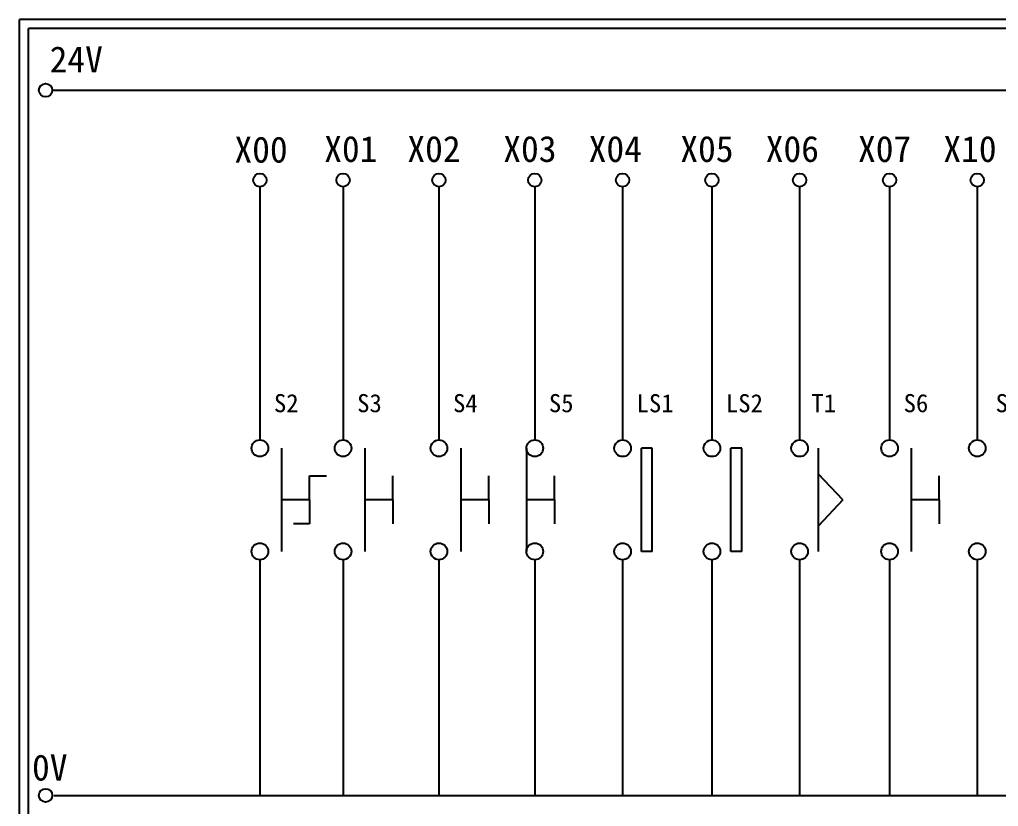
# Model space of a CAD drawing. Extents: x 325 to 612, y 3 to 207.
# Drawn here: x 325.3 to 460.4, y 98.4 to 207 of the extents above; entities that cross this region are included whole.
import ezdxf

# ---------------------------------------------------------------- set-up
doc = ezdxf.new("R2010")
doc.units = 0
doc.layers.get('0').update_dxf_attribs({"linetype": 'CONTINUOUS'})
doc.layers.add('圖框層', color=7, linetype='CONTINUOUS')
doc.layers.add('標尺寸層', color=3, linetype='CONTINUOUS')
doc.styles.add('STSL', font='KAIU.TTF')

msp = doc.modelspace()

# ---------------------------------------------------------------- linework, layer by layer
for p, q in [((412.66, 147.83), (411.16, 147.83)), ((425, 147.83), (423.49, 147.83)), ((365.36, 140.73), (365.36, 144.04)), ((376.84, 140.73), (376.84, 144.04)), ((390.08, 140.73), (390.08, 144.04)), ((399.16, 140.73), (399.16, 144.04)), ((365.36, 140.73), (365.36, 137.42)), ((376.84, 140.73), (376.84, 137.42)), ((390.08, 140.73), (390.08, 137.42)), ((399.16, 140.73), (399.16, 137.42)), ((412.66, 133.6), (411.16, 133.6)), ((425, 133.6), (423.49, 133.6))]:
    msp.add_line(p, q)
at = {"color": 7}
for q in [(452.28, 144.04), (452.28, 137.42)]:
    msp.add_line((452.28, 140.73), q, dxfattribs=at)
at = {"layer": '圖框層', "color": 7}
for p, q in [((612.32, 206.97), (325.32, 206.97)), ((325.32, 3), (325.32, 206.97)), ((611.07, 205.72), (326.57, 205.72)), ((326.57, 4.25), (326.57, 205.72))]:
    msp.add_line(p, q, dxfattribs=at)
at = {"layer": '標尺寸層', "color": 7}
for p, q in [((329.84, 197.22), (607.44, 197.22)), ((358.49, 183.91), (358.49, 148.99)), ((369.97, 183.91), (369.97, 148.99)), ((383.21, 183.91), (383.21, 148.99)), ((396.44, 183.91), (396.44, 148.99)), ((408.56, 183.91), (408.56, 148.99)), ((420.89, 183.91), (420.89, 148.99)), ((433, 183.91), (433, 148.99)), ((445.41, 183.91), (445.41, 148.99)), ((457.52, 183.91), (457.52, 148.99)), ((361.49, 147.84), (361.49, 133.61)), ((372.98, 147.84), (372.98, 133.61)), ((386.21, 147.84), (386.21, 133.61)), ((395.29, 147.84), (395.29, 133.61)), ((411.16, 133.6), (411.16, 147.83)), ((412.66, 133.6), (412.66, 147.83)), ((423.49, 133.6), (423.49, 147.83)), ((425, 133.6), (425, 147.83)), ((435.61, 140.72), (435.61, 147.83)), ((448.41, 147.84), (448.41, 133.61)), ((365.36, 144.04), (367.7, 144.04)), ((365.36, 140.73), (361.49, 140.73)), ((376.84, 140.73), (372.98, 140.73)), ((390.08, 140.73), (386.21, 140.73)), ((399.16, 140.73), (395.29, 140.73)), ((435.61, 133.6), (435.61, 140.72)), ((452.28, 140.73), (448.41, 140.73)), ((365.36, 137.42), (363.13, 137.42)), ((358.49, 132.46), (358.49, 99.96)), ((369.97, 132.46), (369.97, 99.96)), ((383.21, 132.46), (383.21, 99.96)), ((396.44, 132.46), (396.44, 99.96)), ((408.56, 132.46), (408.56, 99.96)), ((408.56, 132.45), (408.56, 99.96)), ((420.89, 132.46), (420.89, 99.96)), ((420.89, 132.45), (420.89, 99.96)), ((433, 132.46), (433, 99.96)), ((433, 132.45), (433, 99.96)), ((445.41, 132.46), (445.41, 99.96)), ((457.52, 132.46), (457.52, 99.96)), ((330.05, 99.96), (607.92, 99.96))]:
    msp.add_line(p, q, dxfattribs=at)
at = {"layer": '標尺寸層'}
for q in [(435.61, 144.28), (435.61, 137.16)]:
    msp.add_line((438.97, 140.72), q, dxfattribs=at)
at = {"layer": '標尺寸層', "color": 7}
for centre, radius in [((328.92, 197.22), 0.92), ((358.49, 184.83), 0.92), ((369.97, 184.83), 0.92), ((383.21, 184.83), 0.92), ((396.44, 184.83), 0.92), ((408.56, 184.83), 0.92), ((420.89, 184.83), 0.92), ((433, 184.83), 0.92), ((445.41, 184.83), 0.92), ((457.52, 184.83), 0.92), ((358.49, 147.84), 1.15), ((369.97, 147.84), 1.15), ((383.21, 147.84), 1.15), ((396.44, 147.84), 1.15), ((408.56, 147.83), 1.15), ((420.89, 147.83), 1.15), ((433, 147.83), 1.15), ((445.41, 147.84), 1.15), ((457.52, 147.84), 1.15), ((358.49, 133.61), 1.15), ((369.97, 133.61), 1.15), ((383.21, 133.61), 1.15), ((396.44, 133.61), 1.15), ((408.56, 133.6), 1.15), ((420.89, 133.6), 1.15), ((433, 133.6), 1.15), ((445.41, 133.61), 1.15), ((457.52, 133.61), 1.15), ((328.92, 99.96), 0.92)]:
    msp.add_circle(centre, radius, dxfattribs=at)

# ---------------------------------------------------------------- texts
at = {"layer": '圖框層', "color": 4, "style": 'STSL'}
for s, height, p in [('24V', 3.6, (329.47, 199.68)), ('X00', 3.6, (354.98, 187.24)), ('X01', 3.6, (367.37, 187.33)), ('X02', 3.6, (378.85, 187.33)), ('X03', 3.6, (392.09, 187.33)), ('X04', 3.6, (403.88, 187.33)), ('X05', 3.6, (416.53, 187.33)), ('X06', 3.6, (428.32, 187.33)), ('X07', 3.6, (441.06, 187.33)), ('X10', 3.6, (452.84, 187.33)), ('S2', 2.5, (360.44, 152.81)), ('S3', 2.5, (371.92, 152.81)), ('S4', 2.5, (385.16, 152.81)), ('S5', 2.5, (398.39, 152.81)), ('LS1', 2.5, (410.5, 152.8)), ('LS2', 2.5, (422.83, 152.8)), ('T1', 2.5, (434.63, 152.81)), ('S6', 2.5, (447.36, 152.81)), ('S7', 2.5, (460.06, 152.81)), ('0V', 3.6, (327.04, 102))]:
    msp.add_text(s, height=height, dxfattribs=at).set_placement(p)

doc.saveas('drawing.dxf')
